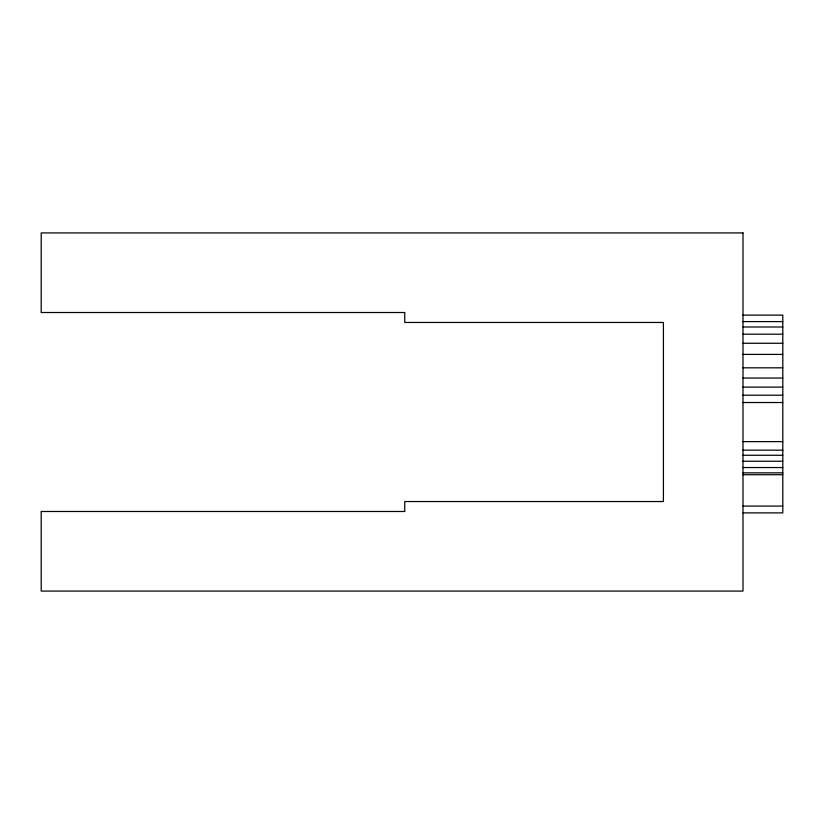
<?xml version="1.0" encoding="UTF-8"?>
<svg xmlns="http://www.w3.org/2000/svg" width="824" height="824" viewBox="0 0 824 824"><rect width="100%" height="100%" fill="white"/><g stroke="black" fill="none" stroke-linecap="round" stroke-linejoin="round"><path stroke-width="1.24" d="M743.001 315.118L782.8 315.118L782.8 512.889L743.001 512.889M743.001 321.587L782.8 321.587M743.001 326.994L782.8 326.994M743.001 334.194L782.8 334.194M743.001 343.268L782.8 343.268M743.001 354.413L782.8 354.413M743.001 367.823L782.8 367.823M743.001 378.051L782.8 378.051M743.001 387.115L782.8 387.115M743.001 395.201L782.8 395.201M743.001 402.524L782.8 402.524M743.001 441.623L782.8 441.623M743.001 450.162L782.8 450.162M743.001 455.27L782.8 455.27M743.001 461.244L782.8 461.244M743.001 467.548L782.8 467.548M743.001 472.852L782.8 472.852M743.001 474.717L782.8 474.717M743.001 506.08L782.8 506.08M743.001 232.924L41.2 232.924L41.2 312.512L404.749 312.512L404.749 322.462L663.413 322.462L663.413 501.538L404.749 501.538L404.749 511.488L41.2 511.488L41.2 591.076L743.001 591.076L743.001 232.924"/></g></svg>
